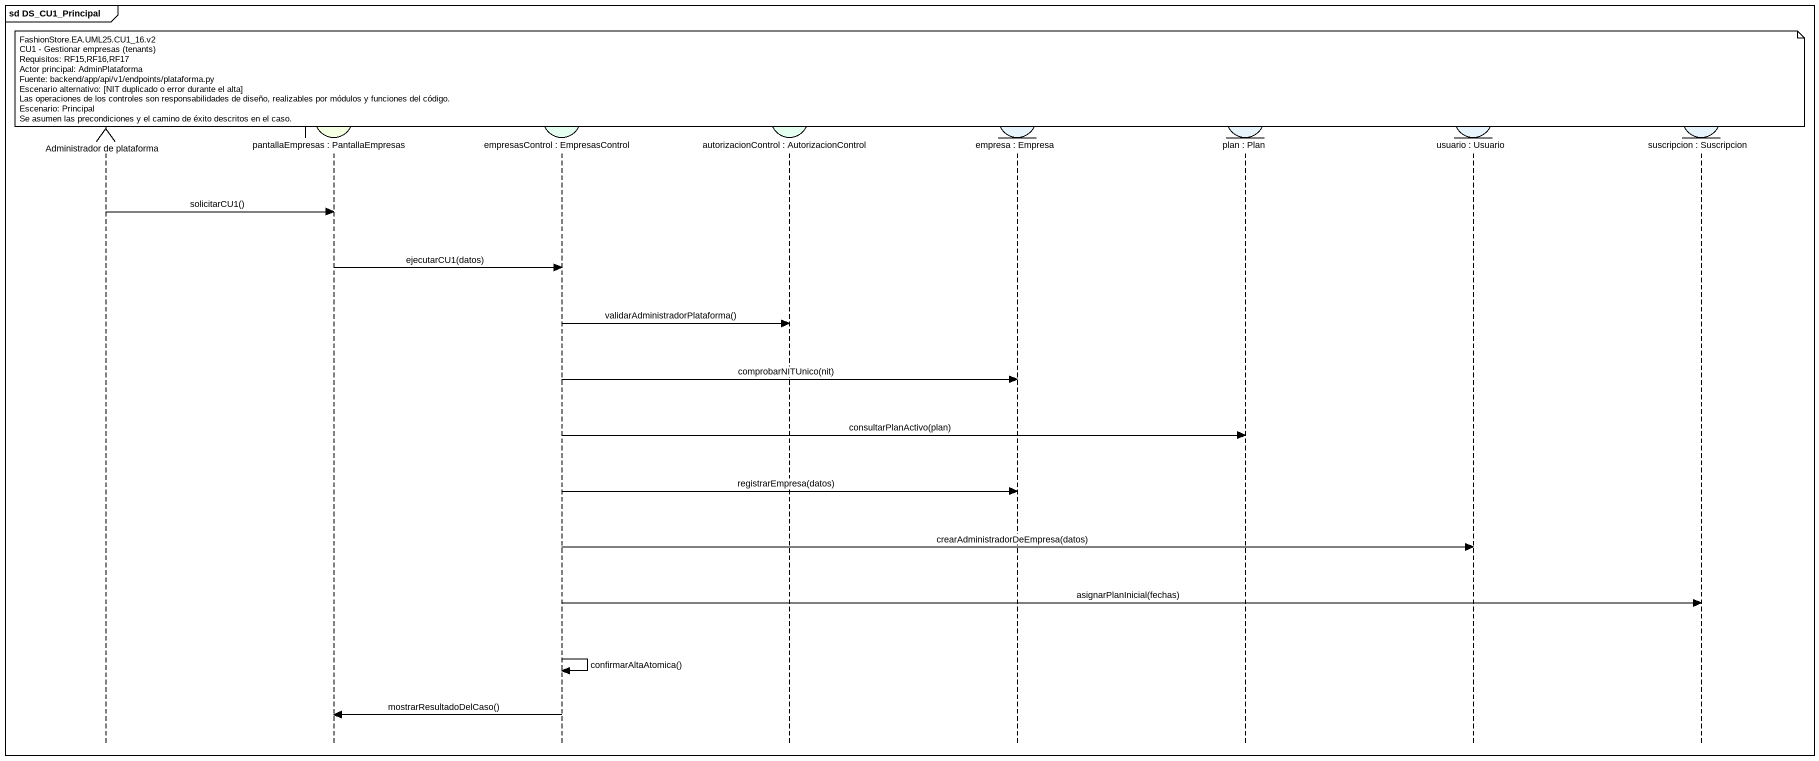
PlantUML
@startuml
mainframe sd DS_CU1_Principal
hide footbox
actor "Administrador de plataforma" as Administrador_de_plataforma
boundary "pantallaEmpresas : PantallaEmpresas" as pantallaEmpresas #F5FFE1
control "empresasControl : EmpresasControl" as empresasControl #E4FFF0
control "autorizacionControl : AutorizacionControl" as autorizacionControl #E4FFF0
entity "empresa : Empresa" as empresa #E8F4FB
entity "plan : Plan" as plan #E8F4FB
entity "usuario : Usuario" as usuario #E8F4FB
entity "suscripcion : Suscripcion" as suscripcion #E8F4FB

note over empresa
  FashionStore.EA.UML25.CU1_16.v2
  CU1 - Gestionar empresas (tenants)
  Requisitos: RF15,RF16,RF17
  Actor principal: AdminPlataforma
  Fuente: backend/app/api/v1/endpoints/plataforma.py
  Escenario alternativo: [NIT duplicado o error durante el alta]
  Las operaciones de los controles son responsabilidades de diseño, realizables por módulos y funciones del código.
  Escenario: Principal
  Se asumen las precondiciones y el camino de éxito descritos en el caso.
end note
Administrador_de_plataforma -> pantallaEmpresas : solicitarCU1()
pantallaEmpresas -> empresasControl : ejecutarCU1(datos)
empresasControl -> autorizacionControl : validarAdministradorPlataforma()
empresasControl -> empresa : comprobarNITUnico(nit)
empresasControl -> plan : consultarPlanActivo(plan)
empresasControl -> empresa : registrarEmpresa(datos)
empresasControl -> usuario : crearAdministradorDeEmpresa(datos)
empresasControl -> suscripcion : asignarPlanInicial(fechas)
empresasControl -> empresasControl : confirmarAltaAtomica()
empresasControl -> pantallaEmpresas : mostrarResultadoDelCaso()
@enduml
